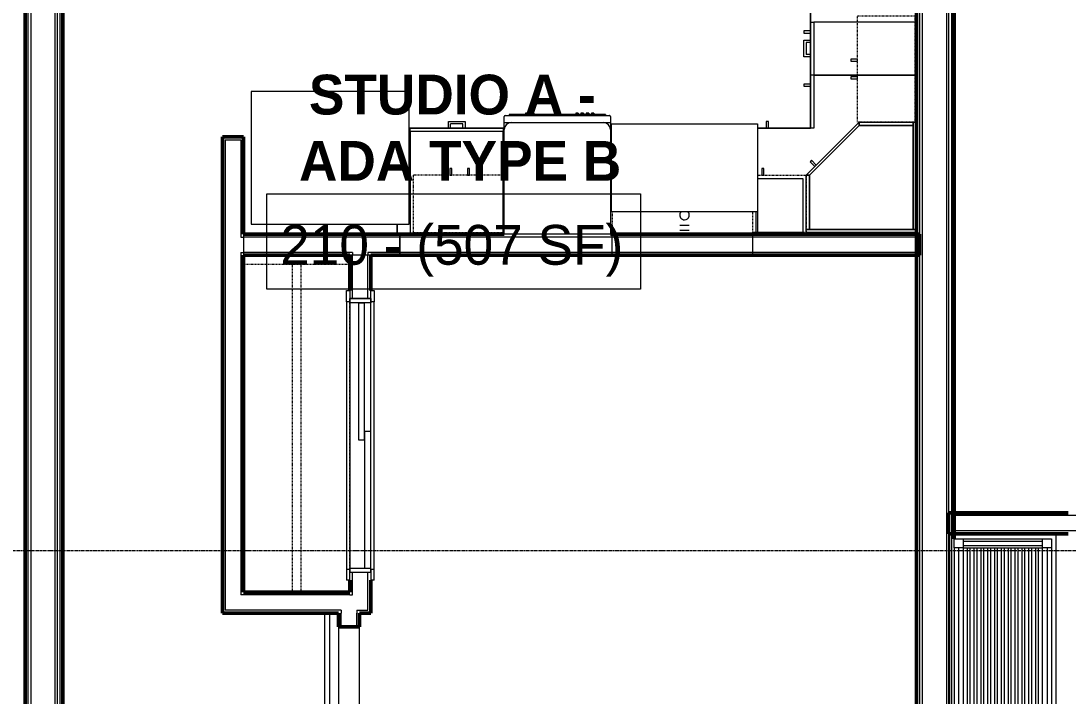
# Model space of a CAD drawing. Header units: inches. Extents: x -4235 to -464, y 9767 to 12359.
# Drawn here: x -3142.3 to -2905.5, y 11814.3 to 11967 of the extents above; entities that cross this region are included whole.
import ezdxf

# ---------------------------------------------------------------- set-up
doc = ezdxf.new("R2010")
doc.units = ezdxf.units.IN
doc.header["$MEASUREMENT"] = 0
doc.linetypes.add('Dash', pattern=[0.25, 0.125, -0.125])
doc.linetypes.add('Grid Line 1_2_', pattern=[0.8749999999999999, 0.4999999999999999, -0.125, 0.125, -0.125])
for name, color, linetype, lineweight in [('0-1', 7, 'Continuous', 5), ('0-2', 10, 'Continuous', 9), ('A-AREA-IDEN', 2, 'Continuous', 9), ('A-DOOR-1', 10, 'Continuous', 9), ('A-DOOR-4', 7, 'Continuous', 50), ('A-DOOR-FRAM-1', 10, 'Continuous', 9), ('A-WALL-1', 7, 'Continuous', 50), ('A-WALL-2', 250, 'Continuous', 13), ('A-WALL-3', 10, 'Continuous', 9), ('A-WALL-4', 254, 'Continuous', 9), ('A-WALL-5', 113, 'Continuous', 9), ('I-WALL-1', 7, 'Continuous', 50), ('P-SANR-FIXT-1', 10, 'Continuous', 9), ('P-SANR-FIXT-2', 254, 'Continuous', 9), ('Q-CASE', 31, 'Continuous', 9), ('Q-CASE-1', 254, 'Continuous', 9), ('Q-CASE-2', 10, 'Continuous', 9), ('Q-CASE-3', 254, 'Dash', 9), ('Q-CASE-4', 10, 'Dash', 9), ('Q-CASE-HDLN-1', 10, 'Dash', 9), ('Q-CASE-HDLN-2', 254, 'Dash', 9), ('Q-SPCQ-1', 10, 'Continuous', 9), ('S-GRID-1', 1, 'Grid Line 1_2_', 9)]:
    doc.layers.add(name, color=color, linetype=linetype, lineweight=lineweight)
doc.styles.add('Century Gothic', font='ufonts.com_century-gothic.ttf', dxfattribs={"height": 8.999999999999991})
doc.styles.add('Century Gothic_B', font='GOTHICB.TTF', dxfattribs={"height": 8.999999999999991})

# ---------------------------------------------------------------- blocks, each defined once
blk = doc.blocks.new('Bath Vanity - Bath Vanity 60_-V79-BACKGROUND - RCP - 2ND FLOOR')
at = {"layer": 'Q-CASE-1'}
for p, q in [((-29.26229508196731, -1.000000020181613), (-29.26229508196731, -1.154631945610163e-13)), ((-29.26229508196731, -1.154631945610163e-13), (30.73770491803266, -1.181277298201173e-13)), ((30.73770491803266, -1.181277298201173e-13), (30.73770491803266, -1.000000020041059))]:
    blk.add_line(p, q, dxfattribs=at)
at = {"layer": 'Q-CASE-2'}
for p, q in [((-29.26229508196732, -24.00000000000028), (-29.26229508196731, -1.000000020181613)), ((-28.26229508196718, -3.000000000000022), (-28.26229508196718, -1.000000000000027)), ((-28.26229508196718, -1.000000000000027), (-26.26229508196718, -1.000000000000027)), ((27.73770491803297, -1.000000000000039), (-26.26229508196741, -1.000000000000039)), ((-26.26229508196718, -1.000000000000027), (-26.26229508196718, -3.000000000000022)), ((27.73770491803297, -2.000000000000144), (-26.26229508196741, -2.000000000000144)), ((27.73770491803267, -3.000000000000323), (27.73770491803267, -1.000000000000101)), ((27.73770491803267, -1.000000000000101), (29.73770491803267, -1.000000000000101)), ((29.73770491803267, -1.000000000000101), (29.73770491803267, -3.000000000000323)), ((30.73770491803266, -1.000000020041059), (30.73770491803266, -24.00000000000029)), ((-28.26229508196641, -2.999999999999595), (-28.26229508196641, -20.99999999999968)), ((-26.26229508196718, -3.000000000000022), (-28.26229508196718, -3.000000000000022)), ((-27.7622950819664, -2.999999999999588), (-27.7622950819664, -20.99999999999967)), ((-26.7622950819664, -2.999999999999588), (-26.7622950819664, -20.99999999999967)), ((27.73770491803235, -3.00000000000013), (-26.26229508196652, -3.00000000000013)), ((-26.26229508196639, -2.999999999999595), (-26.26229508196639, -20.99999999999968)), ((-26.26229508196652, -4.000000000000126), (27.73770491803267, -4.000000000000126)), ((27.73770491803267, -4.545454545452463), (-26.26229508196653, -4.545454545452463)), ((27.73770491803287, -2.99999999999716), (27.73770491803287, -20.99999999999724)), ((29.73770491803267, -3.000000000000323), (27.73770491803267, -3.000000000000323)), ((28.23770491803287, -2.999999999997153), (28.23770491803287, -20.99999999999724)), ((29.23770491803288, -2.999999999997153), (29.23770491803288, -20.99999999999724)), ((29.73770491803288, -2.99999999999716), (29.73770491803288, -20.99999999999724)), ((-26.26229508196651, -5.54545454545246), (27.73770491803297, -5.54545454545246)), ((27.73770491803297, -6.090909090904798), (-26.26229508196651, -6.090909090904798)), ((-26.26229508196652, -7.090909090904795), (27.73770491803267, -7.090909090904795)), ((27.73770491803299, -7.636363636357133), (-26.26229508196621, -7.636363636357133)), ((-26.26229508196652, -8.636363636357128), (27.73770491803267, -8.636363636357128)), ((27.73770491803267, -9.181818181809465), (-26.26229508196653, -9.181818181809465)), ((-26.26229508196652, -10.18181818180946), (27.73770491803267, -10.18181818180946)), ((27.73770491803267, -10.7272727272618), (-26.26229508196653, -10.7272727272618)), ((-26.26229508196652, -11.7272727272618), (27.73770491803267, -11.7272727272618)), ((27.73770491803267, -12.27272727271414), (-26.26229508196653, -12.27272727271414)), ((-26.26229508196651, -13.27272727271413), (27.73770491803298, -13.27272727271413)), ((27.73770491803297, -13.81818181816647), (-26.26229508196652, -13.81818181816647)), ((-26.2622950819662, -14.81818181816647), (27.73770491803299, -14.81818181816647)), ((27.73770491803299, -15.3636363636188), (-26.26229508196621, -15.3636363636188)), ((-26.26229508196652, -16.3636363636188), (27.73770491803267, -16.3636363636188)), ((27.73770491803299, -16.90909090907114), (-26.2622950819662, -16.90909090907114)), ((-26.26229508196652, -17.90909090907113), (27.73770491803267, -17.90909090907113)), ((27.73770491803267, -18.45454545452347), (-26.26229508196653, -18.45454545452347)), ((-28.2622950819674, -23.00000000000007), (-28.2622950819674, -21.00000000000008)), ((-28.2622950819674, -21.00000000000008), (-26.26229508196729, -21.00000000000008)), ((-26.26229508196651, -19.45454545452347), (27.73770491803297, -19.45454545452347)), ((27.73770491803297, -19.9999999999758), (-26.26229508196652, -19.9999999999758)), ((-26.2622950819662, -20.9999999999758), (27.73770491803267, -20.9999999999758)), ((-26.26229508196729, -21.00000000000008), (-26.26229508196729, -23.00000000000007)), ((27.73770491803285, -23.00000000000011), (27.73770491803285, -21.00000000000011)), ((27.73770491803285, -21.00000000000011), (29.73770491803275, -21.00000000000011)), ((29.73770491803275, -21.00000000000011), (29.73770491803275, -23.00000000000011)), ((-26.26229508196729, -23.00000000000007), (-28.2622950819674, -23.00000000000007)), ((27.73770491803297, -22.00000000000004), (-26.26229508196741, -22.00000000000004)), ((27.73770491803297, -23.00000000000015), (-26.26229508196741, -23.00000000000015)), ((29.73770491803275, -23.00000000000011), (27.73770491803285, -23.00000000000011)), ((30.73770491803266, -24.00000000000029), (-29.26229508196731, -24.00000000000028))]:
    blk.add_line(p, q, dxfattribs=at)
blk = doc.blocks.new('SLIDING - FLUSH - 5-0 x 6-8-3203586-BACKGROUND - RCP - 2ND FLOOR')
at = {"layer": 'A-DOOR-1'}
for p, q in [((-32.75000000000009, 2.500000000038348), (-32.75000000000009, 3.250000000038348)), ((-30.25000000000009, 3.250000000038153), (-32.7500000000001, 3.250000000038137)), ((-32.75000000000009, 2.500000000038137), (-30.25000000000008, 2.500000000038153)), ((30.2499999999999, 3.250000000038259), (-30.25000000000009, 3.250000000038064)), ((-30.25000000000009, 3.250000000038348), (-30.25000000000009, 2.500000000038349)), ((30.24999999999991, 2.500000000038544), (30.2499999999999, 3.250000000038544)), ((30.2499999999999, 3.250000000038544), (32.7499999999999, 3.25000000003856)), ((32.7499999999999, 2.50000000003856), (30.2499999999999, 2.500000000038544)), ((32.7499999999999, 3.25000000003856), (32.7499999999999, 2.50000000003856)), ((29.99999999999989, 0.4999999999999985), (-1.000000000000092, 0.4999999999999985)), ((-1.000000000000095, 0.4999999999999985), (-1.000000000000095, -0.8750000000000002)), ((29.99999999999989, 0.4999999999999985), (29.99999999999989, -0.8750000000000002)), ((-32.75000000000011, -3.000000000000026), (-32.75000000000011, -2.250000000000026)), ((-30.25000000000011, -2.250000000000026), (-32.75000000000011, -2.250000000000026)), ((-30.25000000000012, -2.250000000000026), (-30.25000000000012, -3.000000000000025)), ((0.9999999999999057, -0.8750000000000002), (-30.00000000000012, -0.8750000000000002)), ((-30.00000000000012, -0.8750000000000002), (-30.00000000000012, -2.250000000000026)), ((-30.00000000000012, -2.250000000000026), (0.9999999999999057, -2.250000000000026)), ((-1.000000000000095, -0.8750000000000002), (29.99999999999989, -0.8750000000000002)), ((0.9999999999999057, -0.8750000000000002), (0.9999999999999057, -2.250000000000026)), ((30.24999999999988, -2.250000000000026), (32.74999999999988, -2.250000000000026)), ((30.24999999999989, -3.000000000000026), (30.24999999999989, -2.250000000000026)), ((32.74999999999988, -2.250000000000026), (32.74999999999988, -3.000000000000026)), ((-32.75000000000011, -3.000000000000027), (-30.25000000000011, -3.000000000000027)), ((-30.25000000000011, -3.000000000000311), (30.24999999999988, -3.00000000000031)), ((32.74999999999988, -3.000000000000026), (30.24999999999988, -3.000000000000026))]:
    blk.add_line(p, q, dxfattribs=at)
at = {"layer": 'A-DOOR-FRAM-1'}
for p, q in [((-31.0000000000001, -2.249999999999958), (-31.0000000000001, 2.500000000038503)), ((-30.00000000000008, 2.500000000038503), (-31.0000000000001, 2.500000000038503)), ((29.99999999999988, 2.50000000003822), (-30.00000000000008, 2.50000000003822)), ((-30.00000000000008, 2.500000000038503), (-30.00000000000008, -2.249999999999958)), ((29.99999999999988, -2.249999999999958), (29.99999999999988, 2.500000000038503)), ((29.99999999999988, 2.500000000038503), (30.9999999999999, 2.500000000038503)), ((30.9999999999999, 2.500000000038503), (30.9999999999999, -2.249999999999958)), ((-31.00000000000009, -2.249999999999958), (-30.00000000000009, -2.249999999999958)), ((0.9999999999996393, -2.250000000000242), (29.99999999999988, -2.250000000000242)), ((30.9999999999999, -2.249999999999958), (29.99999999999988, -2.249999999999958))]:
    blk.add_line(p, q, dxfattribs=at)
blk = doc.blocks.new('Refrigerator_-_Side-by-Side_6047 - 36_ X 30_-345559-BACKGROUND - RCP - 2ND FLOOR')
at = {"layer": 'Q-SPCQ-1'}
for p, q in [((17.87499999999981, 14.42220360188391), (-17.87500000000018, 14.42220360188391)), ((-17.87500000000018, 14.42220360188391), (-17.87500000000018, -15.57779639811609)), ((17.8749999999998, -15.57779639811608), (17.8749999999998, 14.42220360188391)), ((-17.87500000000018, -15.57779639811608), (17.87499999999981, -15.57779639811608))]:
    blk.add_line(p, q, dxfattribs=at)
blk = doc.blocks.new('Dishwasher_15404 - 34_ counter-2817256-BACKGROUND - RCP - 2ND FLOOR')
at = {"layer": 'Q-SPCQ-1'}
for p, q in [((3.730349362740525e-14, -23.99999999999991), (3.730349362740525e-14, 7.194245199571052e-14)), ((3.730349362740525e-14, 7.061018436616033e-14), (23.6751968503936, -2.031708135063998e-14)), ((23.6751968503936, 1.541279339631849e-13), (25.24999999999998, 1.53878659595763e-13)), ((25.24999999999998, 1.933711283835714e-15), (26.6781496062992, 2.766378552304582e-15)), ((25.24999999999998, 1.53878659595763e-13), (25.24999999999998, -1.574803149606402)), ((25.24999999999998, -1.574803149606319), (25.24999999999991, -22.42519685039354)), ((26.87499999999998, -0.1968503937007847), (26.87499999999998, -23.80314960629914)), ((27.12499999999996, -1.092945407739571), (26.87499999999988, -1.092945407739572)), ((27.12499999999997, -2.608966188328473), (27.12499999999996, -1.092945407739571)), ((27.12499999999997, -3.814150824150475), (27.12499999999997, -2.608966188328484)), ((27.125, -20.18586276964297), (27.12499999999997, -3.814150824150467)), ((27.37499999999642, -4.824041734095083), (27.12499999999647, -4.824041734095083)), ((27.12499999999647, -6.79254567110285), (27.37499999999642, -6.79254567110285)), ((27.37499999999998, -5.808293702608482), (27.37499999999998, -4.824041734104545)), ((27.37499999999998, -6.792545671112416), (27.37499999999998, -5.808293702608489)), ((27.375, -16.15003535142843), (27.12499999999999, -16.15003535142844)), ((27.37499999999999, -16.74058653253079), (27.37499999999999, -16.15003535142843)), ((27.375, -16.74058653253079), (27.12499999999999, -16.74058653253079)), ((27.375, -17.33113771363316), (27.12499999999999, -17.33113771363316)), ((27.375, -17.92168889473552), (27.12499999999999, -17.92168889473552)), ((27.375, -18.51224007583788), (27.12499999999999, -18.51224007583788)), ((27.375, -17.92168889473552), (27.37499999999999, -17.33113771363316)), ((27.375, -19.10279125694025), (27.375, -18.51224007583788)), ((27.375, -19.10279125694025), (27.125, -19.10279125694025)), ((27.375, -19.69334243804261), (27.125, -19.69334243804261)), ((27.125, -21.39104740546497), (27.125, -20.18586276964297)), ((27.375, -20.28389361914498), (27.125, -20.28389361914498)), ((27.375, -20.28389361914498), (27.375, -19.69334243804261)), ((25.24999999999998, -22.42519685039369), (25.24999999999998, -23.99999999999993)), ((27.12499999999999, -22.90706818605386), (26.87500000000007, -22.90706818605386)), ((27.12499999999999, -22.90706818605386), (27.125, -21.39104740546497)), ((23.67519685039361, -23.99999999999991), (3.730349362740525e-14, -23.99999999999991)), ((25.24999999999998, -23.99999999999993), (23.6751968503936, -23.99999999999993)), ((26.6781496062992, -23.99999999999993), (25.24999999999998, -23.99999999999993))]:
    blk.add_line(p, q, dxfattribs=at)
for centre, radius, start, end in [((26.6781496062992, -0.1968503937007847), 0.1968503937007877, 2.417221557912273e-13, 90.00000000000024), ((23.6751968503936, -1.574803149606319), 1.574803149606299, 4.579998741307465e-13, 90.00000000000065), ((23.6751968503936, -1.574803149606322), 1.574803149606296, 32.07702266503806, 42.33590896458383), ((23.6751968503936, -1.574803149606322), 1.574803149606295, 17.81822845438446, 27.52661292443553), ((23.6751968503936, -1.574803149606322), 1.574803149606296, 3.514512923017186e-13, 13.64245207996298), ((26.67814960629914, -0.1968503937008374), 0.1968503937007874, 15.00000000000007, 90.00000000000006), ((23.67519685039361, -22.42519685039354), 1.574803149606296, 270.0000000000003, 8.396664359063685e-13), ((23.67519685039361, -22.42519685039354), 1.574803149606298, 317.6640910352183, 327.9229773349454), ((23.67519685039361, -22.42519685039354), 1.574803149606299, 332.4733870756366, 342.1817715457208), ((23.67519685039361, -22.42519685039354), 1.574803149606297, 346.3575479199664, 1.292577422546776e-12), ((26.6781496062992, -23.80314960629914), 0.1968503937007853, 269.9999999999996, 0)]:
    blk.add_arc(centre, radius, start, end, dxfattribs=at)
blk = doc.blocks.new('BARN - FLUSH - 3-0 x 7-0 BARN DOOR-2961665-BACKGROUND - RCP - 2ND FLOOR')
at = {"layer": 'A-DOOR-1'}
for p, q in [((-57.00000000000886, 5.57292521109396), (-60.0000000000092, 5.57292521109396)), ((-60.00000000000033, 5.572925211097445), (-60.00000000000033, 4.947925211097454)), ((-60.00000000000033, 4.947925211097447), (-60.00000000000033, 4.322925211097445)), ((-57.00000000000023, 4.07292521109958), (-57.00000000000023, 5.822925211099578)), ((-57.00000000000023, 5.822925211099578), (-21.00000000000023, 5.822925211099578)), ((-21.00000000000023, 5.822925211099578), (-21.00000000000023, 4.07292521109958)), ((20.99999999999079, 5.57292521109396), (-21.00000000000921, 5.572925211093789)), ((20.99999999999988, 4.94792521109745), (20.99999999999988, 5.572925211097445)), ((20.99999999999988, 4.322925211097445), (20.99999999999988, 4.947925211097443)), ((-60.00000000000954, 4.322925211094073), (-57.0000000000092, 4.322925211094073)), ((-21.00000000000023, 4.07292521109958), (-57.00000000000023, 4.07292521109958)), ((-21.00000000000921, 4.322925211093903), (20.99999999999045, 4.322925211094073))]:
    blk.add_line(p, q, dxfattribs=at)
at = {"layer": 'A-DOOR-4'}
for p, q in [((-56.00000000000018, 5.999999999999679), (-56.00000000000018, 5.822925211099307)), ((-54.50000000000018, 5.999999999999679), (-56.00000000000018, 5.999999999999679)), ((-54.50000000000018, 5.82292521109938), (-54.50000000000018, 5.999999999999679)), ((-23.50000000000048, 5.999999999999679), (-23.50000000000048, 5.82292521109922)), ((-22.00000000000048, 5.999999999999679), (-23.50000000000048, 5.999999999999679)), ((-22.00000000000048, 5.82292521109938), (-22.00000000000048, 5.999999999999679))]:
    blk.add_line(p, q, dxfattribs=at)
blk = doc.blocks.new('OD_CW_Closet - OD_CW_Closet-2472542-BACKGROUND - RCP - 2ND FLOOR')
at = {"layer": 'Q-CASE-HDLN-1'}
for p, q in [((0.7377049180327883, -24.00000000000042), (0.7377049180327883, -9.272582701669305e-13)), ((0.7377049180327883, -9.285905377964807e-13), (6.737704919809884, -9.285905377964807e-13)), ((9.237704919810101, -9.285905377964807e-13), (69.73770491981001, -9.285905377964807e-13)), ((72.23770491981024, -9.285905377964807e-13), (74.89688450085859, -9.285905377964807e-13)), ((0.7377049180327883, -11.00000000000065), (74.89688450085859, -11.00000000000065)), ((0.7377049180327883, -13.00000000000065), (74.89688450085859, -13.00000000000065))]:
    blk.add_line(p, q, dxfattribs=at)
at = {"layer": 'Q-CASE-HDLN-2'}
for p, q in [((74.89688450085859, -9.285905377964807e-13), (74.89688450085859, -24.00000000000042)), ((74.89688450085859, -24.00000000000042), (0.7377049180327829, -24.00000000000042))]:
    blk.add_line(p, q, dxfattribs=at)
blk = doc.blocks.new('Single Door 1 Drawer 211 - 211 Base Cabinet Single Door1 Drawer 12_-2709705-BACKGROUND - RCP - 2ND FLOOR')
at = {"layer": 'Q-CASE-2'}
for p, q in [((-11.26229508196745, 23.99999999999998), (0.7377049180325458, 23.99999999999998)), ((-11.26229508196745, 23.25000000000002), (-11.26229508196745, 23.99999999999995)), ((-7.137295081967502, 23.99999999999988), (-7.137295081967505, 25.49999999999988)), ((-7.137295081967507, 25.49999999999988), (-3.387295081967506, 25.49999999999987)), ((-7.137295081967504, 23.99999999999988), (-6.637922245122883, 23.99999999999988)), ((-3.886667918812126, 25.00062716315525), (-6.637922245122885, 25.00062716315526)), ((-6.637922245122883, 23.99999999999988), (-6.637922245122885, 25.00062716315526)), ((-3.886667918812124, 23.99999999999988), (-3.886667918812126, 25.00062716315525)), ((-3.387295081967502, 23.99999999999988), (-3.886667918812123, 23.99999999999988)), ((-3.387295081967508, 25.49999999999987), (-3.387295081967504, 23.99999999999988)), ((-1.27384906721331, 25.49925565722228), (-1.762295081967493, 25.49925565722228)), ((-1.762295081967493, 25.49925565722228), (-1.762295081967493, 23.99999999999995)), ((-1.762295081967493, 23.99999999999995), (-1.27384906721331, 23.99999999999995)), ((-1.273849067213316, 23.99999999999995), (-1.273849067213316, 25.49925565722228)), ((0.7377049180325457, 23.99999999999998), (0.7377049180325457, 23.25000000000006)), ((0.7377049180325457, 23.25000000000006), (-11.26229508196745, 23.25000000000006)), ((-11.26229508196745, 23.25000000000002), (-11.26229508196745, -7.993605777301075e-14)), ((0.7377049180325457, -7.993605777301075e-14), (0.7377049180325457, 23.25000000000006)), ((-11.26229508196745, -7.993605777301075e-14), (0.7377049180325458, -7.993605777301075e-14))]:
    blk.add_line(p, q, dxfattribs=at)
blk = doc.blocks.new('Base Cabinet Corner 197 - Base Cabinet Corner 197-2569781-BACKGROUND - RCP - 2ND FLOOR')
at = {"layer": 'Q-CASE-2'}
for p, q in [((0.7377049180324715, 35.99999999999996), (-23.26229508196744, 35.99999999999996)), ((-23.26229508196744, 35.99999999999996), (-23.26229508196744, -9.059419880941276e-14)), ((0.7377049180324715, 23.25000000000006), (0.7377049180324715, 35.99999999999996)), ((0.7377049180324715, 23.99999999999989), (0.7377049180324715, 35.99999999999996)), ((0.7336453985879625, 33.99999999999993), (0.7336453985879627, 33.51155398524574)), ((2.232901055810287, 33.99999999999993), (0.7336453985879626, 33.99999999999993)), ((0.7336453985879628, 33.51155398524575), (2.232901055810285, 33.51155398524575)), ((2.232901055810285, 33.51155398524574), (2.232901055810286, 33.99999999999993)), ((12.73770491803259, 23.99999999999989), (0.7377049180324712, 23.99999999999989)), ((0.7377049180324715, 23.25000000000006), (0.7377049180324715, 23.99999999999989)), ((10.72615093278658, 25.49925565722229), (10.2377049180324, 25.49925565722229)), ((10.2377049180324, 25.49925565722229), (10.2377049180324, 23.99999999999997)), ((10.2377049180324, 23.99999999999997), (10.72615093278658, 23.99999999999997)), ((10.72615093278657, 23.99999999999997), (10.72615093278657, 25.49925565722229)), ((12.73770491803259, -9.059419880941276e-14), (12.73770491803259, 23.99999999999989)), ((12.73770491803259, 23.25000000000006), (0.7377049180324712, 23.25000000000006)), ((-23.26229508196744, -9.059419880941276e-14), (12.73770491803259, -9.059419880941276e-14))]:
    blk.add_line(p, q, dxfattribs=at)
blk = doc.blocks.new('Base Cabinet 3 Drawer 230 - Base Cabinet 3 Drawer 230 21_-2578998-BACKGROUND - RCP - 2ND FLOOR')
at = {"layer": 'Q-CASE-2'}
for p, q in [((-9.762295081967455, 23.99999999999998), (11.23770491803254, 23.99999999999998)), ((-9.762295081967455, 23.24999999999998), (-9.762295081967455, 23.99999999999998)), ((-1.137295081967465, 23.99999999999995), (-1.137295081967467, 25.49999999999995)), ((-1.137295081967469, 25.49999999999995), (2.612704918032532, 25.49999999999994)), ((-1.137295081967467, 23.99999999999995), (-0.6379222451228459, 23.99999999999995)), ((2.113332081187912, 25.00062716315531), (-0.6379222451228473, 25.00062716315533)), ((-0.6379222451228459, 23.99999999999995), (-0.6379222451228473, 25.00062716315533)), ((2.113332081187913, 23.99999999999995), (2.113332081187912, 25.00062716315531)), ((2.612704918032535, 23.99999999999995), (2.113332081187914, 23.99999999999995)), ((2.612704918032529, 25.49999999999994), (2.612704918032533, 23.99999999999995)), ((11.23770491803254, 23.99999999999998), (11.23770491803254, 23.24999999999998)), ((11.23770491803254, 23.24999999999998), (-9.762295081967457, 23.24999999999998)), ((-9.762295081967455, 23.24999999999998), (-9.762295081967455, -7.993605777301063e-14)), ((11.23770491803254, -7.993605777301063e-14), (11.23770491803254, 23.24999999999998)), ((-9.762295081967455, -7.993605777301063e-14), (11.23770491803254, -7.993605777301063e-14))]:
    blk.add_line(p, q, dxfattribs=at)
blk = doc.blocks.new('308 - 308 x 24_-V102-BACKGROUND - RCP - 2ND FLOOR')
at = {"layer": 'Q-CASE'}
for p, q in [((-11.99999999999977, 13.18750000003864), (-1.718625242119756e-13, 25.18750000003896)), ((-1.718625242119756e-13, 24.43750000003881), (-11.24999999999976, 13.18750000003864)), ((-1.718625242119756e-13, 25.18750000003896), (-1.718625242119756e-13, 24.43750000003881)), ((-11.24999999999976, 13.18750000003864), (-11.99999999999977, 13.18750000003864))]:
    blk.add_line(p, q, dxfattribs=at)
at = {"layer": 'Q-CASE-1'}
for p, q in [((-11.24999999999995, 13.18750000003853), (-7.50066675436757e-13, 24.43750000003884)), ((-3.517186542012509e-13, 25.18750000003896), (12.24999999999979, 25.18750000003896)), ((-3.503974241396173e-13, 24.4375000000393), (-3.517186542012509e-13, 25.18750000003896)), ((-7.513989430663072e-13, 24.43750000003884), (12.24999999999952, 24.43750000003884)), ((12.24999999999979, 24.4375000000393), (-3.517186542012509e-13, 24.4375000000393)), ((12.24999999999979, 25.18750000003896), (12.24999999999979, 24.4375000000393)), ((12.25000000000027, 0.9374999999997867), (12.25000000000027, 25.18750000003928)), ((12.25000000000027, 25.18750000003928), (12.62500000000168, 25.18750000003928)), ((12.24999999999952, 24.43750000003884), (12.24999999999952, 0.9374999999997867)), ((-10.76203680309766, 16.54573088084929), (-11.10742029237389, 16.20034739157306)), ((-11.10742029237388, 16.20034739157306), (-10.04728645041969, 15.14021354961886)), ((-9.701902961143464, 15.48559703889508), (-10.76203680309766, 16.54573088084929)), ((-11.99999999999978, 13.18750000003865), (-11.24999999999978, 13.18750000003865)), ((-11.99999999999978, 3.329874350346756), (-11.99999999999978, 13.18750000003865)), ((-11.24999999999995, 3.267339334909749), (-11.24999999999995, 13.18750000003853)), ((-11.24999999999978, 13.18750000003865), (-11.24999999999978, 3.267339334909663)), ((-11.99999999999978, 0.9374999999997894), (-11.99999999999978, 3.306687273862122)), ((-11.24999999999995, 0.9374999999997867), (-11.24999999999995, 3.201861655647693)), ((-11.24999999999978, 3.201861655647606), (-11.24999999999978, 0.9374999999997894)), ((-11.24999999999978, 0.9374999999997894), (-11.99999999999978, 0.9374999999997894)), ((-11.99999999999974, 0.1874999999997868), (-11.99999999999974, 0.9374999999997867)), ((-11.99999999999974, 0.9374999999997867), (12.62500000000136, 0.9374999999997867)), ((12.24999999999952, 0.9374999999997867), (-11.24999999999995, 0.9374999999997867)), ((12.62500000000136, 0.9374999999997867), (12.25000000000027, 0.9374999999997867))]:
    blk.add_line(p, q, dxfattribs=at)
at = {"layer": 'Q-CASE-2'}
for p, q in [((12.62500000000168, 25.18750000003928), (12.99999999703893, 25.18750000003928)), ((13.00000000000021, 25.18750000003928), (13.00000000000021, 0.9374999999997867)), ((10.31697265653568, 0.1874999999997868), (-11.99999999999974, 0.1874999999997868)), ((12.62500000000136, 0.1874999999997868), (10.36782260549709, 0.1874999999997868)), ((12.99999999702452, 0.9374999999997867), (12.62500000000136, 0.9374999999997867)), ((12.62500000000136, 0.9374999999997867), (13.00000000000021, 0.9374999999997867)), ((13.00000000000021, 0.1874999999997868), (12.62500000005867, 0.1874999999997868)), ((13.00000000000021, 0.9374999999997867), (13.00000000000021, 0.1874999999997868))]:
    blk.add_line(p, q, dxfattribs=at)
blk = doc.blocks.new('300 Series Wall Hung Cabinet_302 - 24_ X 24_-2590484-BACKGROUND - RCP - 2ND FLOOR')
at = {"layer": 'Q-CASE-3'}
for p, q in [((11.60000000339675, 13.18750000003897), (11.84999999086205, 13.18750000003897)), ((12.0000000000002, 4.870409599122436), (12.0000000000002, 0.1874999999997868))]:
    blk.add_line(p, q, dxfattribs=at)
at = {"layer": 'Q-CASE-4'}
blk.add_line((12.0000000000002, 0.1874999999997868), (11.60000000338746, 0.1874999999997868), dxfattribs=at)
blk = doc.blocks.new('300 Series Wall Hung Cabinet_301 - 12_ x 24_-V103-BACKGROUND - RCP - 2ND FLOOR')
at = {"layer": 'Q-CASE-1'}
for p, q in [((-3.51155398524565, 14.68675565726128), (-3.999999999999833, 14.68675565726128)), ((-3.999999999999833, 14.68675565726128), (-3.999999999999833, 13.18750000003895)), ((-3.511553985245655, 13.18750000003895), (-3.511553985245655, 14.68675565726128)), ((-5.000000012623223, 12.43750000003871), (5.249999999999917, 12.43750000003871)), ((-3.999999999999833, 13.18750000003895), (-3.51155398524565, 13.18750000003895)), ((5.249999999999917, 12.43750000003871), (5.249999999999917, 3.435395580854242)), ((-5.250000000000162, 0.1874999999997868), (-5.250000000000162, 4.870409599136261)), ((5.249999999999917, 3.411512892075112), (5.249999999999917, 0.1874999999997868))]:
    blk.add_line(p, q, dxfattribs=at)
at = {"layer": 'Q-CASE-2'}
blk.add_line((5.249999999999917, 0.1874999999997868), (-5.250000000000161, 0.1874999999997868), dxfattribs=at)
at = {"layer": 'Q-CASE-3'}
for p, q in [((-5.000000012623869, 13.18750000003895), (6.000000000000202, 13.18750000003895)), ((6.000000000000202, 13.18750000003895), (6.000000000000202, 3.329874350345244)), ((-5.999999999999787, 0.1874999999997868), (-5.999999999999787, 4.870409599135854)), ((6.000000000000202, 3.306687273860608), (6.000000000000202, 0.1874999999997868))]:
    blk.add_line(p, q, dxfattribs=at)
at = {"layer": 'Q-CASE-4'}
blk.add_line((6.000000000000202, 0.1874999999997868), (-5.999999999999786, 0.1874999999997868), dxfattribs=at)
blk = doc.blocks.new('kitchen_faucet_14143 - kitchen_faucet_14143-V110-BACKGROUND - RCP - 2ND FLOOR')
at = {"layer": 'P-SANR-FIXT-2'}
for p, q in [((2.26377952755905, 0.541338582677161), (2.26377952755905, 1.082677165354323)), ((2.26377952755905, -1.082677165354337), (2.26377952755905, 0.541338582677161)), ((2.341937537993019, 1.082677165354323), (2.341937537993019, 0.2802174700913158)), ((2.341937537993019, 0.2802174700913158), (2.341937537993019, -1.082677165354337)), ((3.444881889763774, -0.9376259292941784), (3.444881889763774, 1.082677165354323)), ((3.444881889763774, -1.082677165354337), (3.444881889763774, -0.9376259292941784))]:
    blk.add_line(p, q, dxfattribs=at)
for radius, start, end in [(1.082677165354329, 75.00000000000045, 130.380516445843), (1.08267716535433, 254.9999999999997, 3.81666561775622e-14), (1.082677165354331, 6.755887923414822e-13, 74.86952347085946), (1.082677165354331, 229.6194835541221, 254.9999999999997)]:
    blk.add_arc((0, 0), radius, start, end, dxfattribs=at)
blk = doc.blocks.new('Stainless Steel Farmhous Kitchen Sink - Stainless Steel Farmhous Kitchen Sink-2552578-BACKGROUND - RCP - 2ND FLOOR')
at = {"layer": 'P-SANR-FIXT-1'}
for p, q in [((-32.99999999999999, 22.20255807728396), (-1.659053254850245e-42, 22.20255807728407)), ((-32.99999999999999, 2.246744941135732), (-32.99999999999999, 22.20255807728396)), ((-1.659053254850245e-42, 22.20255807728407), (-3.137417622946587e-44, 2.246744941127163)), ((-3.137417622946587e-44, 2.246744941127163), (-32.99999999999999, 2.246744941135732))]:
    blk.add_line(p, q, dxfattribs=at)
blk = doc.blocks.new('300 Series Wall Hung Cabinet_302 - 24_ X 24_-V58-BACKGROUND - RCP - 2ND FLOOR')
at = {"layer": 'Q-CASE-1'}
for p, q in [((-1.761553985245549, 14.68675565726127), (-2.249999999999733, 14.68675565726127)), ((-2.249999999999733, 14.68675565726127), (-2.249999999999733, 13.18750000003895)), ((-1.761553985245555, 13.18750000003895), (-1.761553985245555, 14.68675565726127)), ((2.23844601475449, 14.68675565726126), (1.750000000000306, 14.68675565726126)), ((1.750000000000306, 14.68675565726126), (1.750000000000306, 13.18750000003893)), ((2.238446014754484, 13.18750000003893), (2.238446014754484, 14.68675565726125)), ((-2.249999999999733, 13.18750000003895), (-1.761553985245549, 13.18750000003895)), ((1.750000000000306, 13.18750000003893), (2.23844601475449, 13.18750000003893))]:
    blk.add_line(p, q, dxfattribs=at)
at = {"layer": 'Q-CASE-3'}
for p, q in [((-11.99999999999979, 0.1874999999997868), (-11.99999999999979, 13.18750000003897)), ((-11.99999999999979, 13.18750000003897), (12.0000000000002, 13.18750000003897)), ((12.0000000000002, 13.18750000003897), (12.0000000000002, 0.1874999999997868))]:
    blk.add_line(p, q, dxfattribs=at)
at = {"layer": 'Q-CASE-4'}
blk.add_line((12.0000000000002, 0.1874999999997868), (-11.99999999999979, 0.1874999999997868), dxfattribs=at)
blk = doc.blocks.new('300 Series Wall Hung Cabinet_302 - 21_ X 24_-2838280-BACKGROUND - RCP - 2ND FLOOR')
at = {"layer": 'Q-CASE-1'}
for p, q in [((-1.761553985245549, -13.18750000003939), (-2.249999999999733, -13.18750000003939)), ((-2.249999999999733, -13.18750000003939), (-2.249999999999733, -14.68675565726171)), ((-1.761553985245555, -14.68675565726171), (-1.761553985245555, -13.18750000003939)), ((2.23844601475449, -13.18750000003938), (1.750000000000306, -13.18750000003938)), ((1.750000000000306, -13.18750000003938), (1.750000000000306, -14.6867556572617)), ((2.238446014754484, -14.6867556572617), (2.238446014754484, -13.18750000003938)), ((-2.249999999999733, -14.68675565726171), (-1.761553985245549, -14.68675565726171)), ((1.750000000000306, -14.6867556572617), (2.23844601475449, -14.6867556572617))]:
    blk.add_line(p, q, dxfattribs=at)
at = {"layer": 'Q-CASE-3'}
for p, q in [((10.5000000000002, -13.1875000000394), (10.5000000000002, -0.2340202052042519)), ((-10.09999998619168, -13.1875000000394), (10.5000000000002, -13.1875000000394))]:
    blk.add_line(p, q, dxfattribs=at)
at = {"layer": 'Q-CASE-4'}
blk.add_line((10.5000000000002, -0.1875000000002131), (-10.09999998616061, -0.1875000000002131), dxfattribs=at)
blk = doc.blocks.new('CTR - 1st Phase - Unit Layouts_rvt-1-BACKGROUND - RCP - 2ND FLOOR')
at = {"layer": 'A-WALL-1'}
for p, q in [((-3096.748736680135, 11837.85214481973), (-3096.748736680134, 11940.76132440246)), ((-3096.748736680134, 11940.76132440246), (-3096.123736680134, 11940.76132440246)), ((-3096.123736680134, 11940.76132440246), (-3092.623736680134, 11940.76132440246)), ((-3092.623736680134, 11940.76132440246), (-3091.998736680134, 11940.76132440246)), ((-3091.998736680134, 11940.76132440246), (-3091.998736680134, 11918.75028628051)), ((-3091.998736680134, 11918.75028628051), (-3033.023736676369, 11918.75028628051)), ((-3009.023736676369, 11918.75028628051), (-2939.148736676309, 11918.7502862805)), ((-2939.148736676309, 11918.7502862805), (-2939.148736676309, 11918.1252862805)), ((-2939.148736676309, 11918.1252862805), (-2939.148736676309, 11914.6252862805)), ((-3067.975601125252, 11914.00028628051), (-3091.998736680134, 11914.00028628051)), ((-3091.998736680134, 11914.00028628051), (-3091.998736680136, 11837.85214481973)), ((-3067.975601125253, 11906.0113244026), (-3067.975601125252, 11914.00028628051)), ((-3063.225601125252, 11914.00028628051), (-3063.225601125253, 11906.0113244026)), ((-2939.148736676309, 11914.0002862805), (-3063.225601125252, 11914.00028628051)), ((-2939.148736676309, 11914.6252862805), (-2939.148736676309, 11914.0002862805)), ((-2932.523736629188, 11855.78939611625), (-2905.523736629187, 11855.78939611622)), ((-2932.523736629189, 11855.16439611625), (-2932.523736629188, 11855.78939611625)), ((-2932.523736629193, 11851.66439611625), (-2932.523736629189, 11855.16439611625)), ((-2932.523736629194, 11851.03939611625), (-2932.523736629193, 11851.66439611625)), ((-2905.523736629193, 11851.03939611622), (-2932.523736629194, 11851.03939611625)), ((-3067.975601125256, 11837.85214481973), (-3067.975601125255, 11840.51132440259)), ((-3063.225601125255, 11840.51132440259), (-3063.225601125255, 11833.10214481973)), ((-3096.748736680135, 11833.72714481973), (-3096.748736680135, 11837.85214481973)), ((-3091.998736680136, 11837.85214481973), (-3067.975601125255, 11837.85214481973)), ((-3096.748736680135, 11833.10214481973), (-3096.748736680135, 11833.72714481973)), ((-3070.498736673776, 11833.10214481973), (-3096.748736680135, 11833.10214481973)), ((-3070.498736673776, 11830.00028628248), (-3070.498736673776, 11833.10214481973)), ((-3065.748736673776, 11833.10214481973), (-3065.748736673775, 11830.00028628248)), ((-3063.850601125255, 11833.10214481973), (-3065.748736673776, 11833.10214481973)), ((-3063.225601125255, 11833.10214481973), (-3063.850601125255, 11833.10214481973)), ((-3065.748736673775, 11830.00028628248), (-3070.498736673776, 11830.00028628248))]:
    blk.add_line(p, q, dxfattribs=at)
at = {"layer": 'A-WALL-2'}
for p, q in [((-3096.123736680134, 11940.13632440246), (-3096.123736680136, 11837.85214481973)), ((-3096.123736680134, 11940.13632440246), (-3092.623736680133, 11940.13632440246)), ((-3092.623736680134, 11940.13632440246), (-3092.623736680134, 11918.12528628051)), ((-3092.623736680134, 11918.12528628051), (-3091.998736680134, 11918.12528628051)), ((-2939.773736676309, 11918.1252862805), (-3091.998736680134, 11918.12528628051)), ((-2939.773736676309, 11918.1252862805), (-2939.773736676309, 11914.6252862805)), ((-3092.623736680135, 11914.62528628051), (-3091.998736680134, 11914.62528628051)), ((-3092.623736680134, 11914.62528628051), (-3092.623736680135, 11837.85214481973)), ((-3067.350601125252, 11914.62528628051), (-3091.998736680134, 11914.62528628051)), ((-3067.350601125252, 11914.62528628051), (-3067.350601125252, 11914.00028628051)), ((-3067.350601125253, 11904.2613244026), (-3067.350601125252, 11914.00028628051)), ((-3063.850601125252, 11914.62528628051), (-3063.850601125252, 11914.00028628051)), ((-2939.773736676309, 11914.6252862805), (-3063.850601125252, 11914.62528628051)), ((-3063.850601125253, 11904.2613244026), (-3063.850601125252, 11914.00028628051)), ((-2902.523736629189, 11855.16439611621), (-2931.898736629189, 11855.16439611625)), ((-2931.898736629189, 11855.16439611625), (-2931.898736629193, 11851.66439611625)), ((-2902.523736629193, 11851.66439611621), (-2931.898736629193, 11851.66439611625)), ((-3067.350601125255, 11837.22714481973), (-3067.350601125255, 11842.2613244026)), ((-3063.850601125256, 11833.72714481973), (-3063.850601125255, 11842.2613244026)), ((-3096.123736680136, 11837.85214481973), (-3096.123736680136, 11837.22714481973)), ((-3092.623736680135, 11837.85214481973), (-3092.623736680135, 11837.22714481973)), ((-3096.123736680136, 11837.22714481973), (-3096.123736680136, 11833.72714481973)), ((-3067.975601125255, 11837.22714481973), (-3092.623736680135, 11837.22714481973)), ((-3067.975601125256, 11837.22714481973), (-3067.350601125255, 11837.22714481973)), ((-3069.873736673776, 11833.72714481973), (-3096.123736680136, 11833.72714481973)), ((-3069.873736673776, 11833.72714481973), (-3069.873736673776, 11833.10214481973)), ((-3069.873736673775, 11830.00028628248), (-3069.873736673776, 11833.10214481973)), ((-3066.373736673777, 11833.72714481973), (-3066.373736673776, 11833.10214481973)), ((-3066.373736673777, 11833.72714481973), (-3063.850601125256, 11833.72714481973)), ((-3066.373736673776, 11830.00028628248), (-3066.373736673776, 11833.10214481973))]:
    blk.add_line(p, q, dxfattribs=at)
at = {"layer": 'A-WALL-3'}
for p, q in [((-3091.998736680134, 11918.75028628051), (-3091.998736680134, 11914.00028628051)), ((-3057.248736680139, 11918.75028628051), (-3056.623736679768, 11918.75028628051)), ((-3056.623736679768, 11918.75028628051), (-3033.023736676369, 11918.75028628051)), ((-3009.023736676369, 11918.75028628051), (-3008.623736679751, 11918.75028628051)), ((-3008.623736679751, 11918.75028628051), (-2976.773736676282, 11918.7502862805)), ((-2976.773736676282, 11918.7502862805), (-2939.773736679245, 11918.7502862805)), ((-2939.773736676256, 11918.7502862805), (-2939.148736676309, 11918.7502862805)), ((-2939.148736676309, 11918.7502862805), (-2939.148736676309, 11914.0002862805)), ((-3063.225601125251, 11914.00028628051), (-3067.975601125252, 11914.00028628051)), ((-2939.148736676309, 11914.0002862805), (-2939.773736679245, 11914.0002862805)), ((-3063.225601125253, 11904.26132440259), (-3067.975601125253, 11904.26132440259)), ((-3063.225601125255, 11842.26132440259), (-3067.975601125255, 11842.26132440259)), ((-3070.498736673776, 11830.00028628248), (-3070.498736673763, 11794.00028628248)), ((-3065.748736673763, 11794.49857569603), (-3065.748736673775, 11830.00028628248))]:
    blk.add_line(p, q, dxfattribs=at)
at = {"layer": 'A-WALL-4'}
for p, q in [((-3091.998736680134, 11918.75028628051), (-3057.248736680274, 11918.75028628051)), ((-3056.623736679769, 11914.03370955278), (-3056.623736679768, 11918.75028628051)), ((-3056.623736679768, 11918.75028628051), (-3056.623736679769, 11914.03370955278)), ((-3008.623736679751, 11914.00028628051), (-3008.623736679751, 11918.75028628051)), ((-3008.623736679751, 11914.00028628051), (-3008.623736679751, 11918.75028628051)), ((-2976.773736676283, 11914.0002862805), (-2976.773736676282, 11918.7502862805)), ((-2976.773736676283, 11914.0002862805), (-2976.773736676282, 11918.7502862805)), ((-3067.975601125252, 11914.00028628051), (-3091.998736680134, 11914.00028628051)), ((-3056.623736679769, 11914.00028628051), (-3063.225601125251, 11914.00028628051)), ((-3008.623736679751, 11914.00028628051), (-3056.623736679769, 11914.00028628051)), ((-2976.773736676283, 11914.0002862805), (-3008.623736679751, 11914.00028628051)), ((-2939.773736679245, 11914.0002862805), (-2976.773736676283, 11914.0002862805)), ((-3065.748736673775, 11830.00028628248), (-3070.498736673776, 11830.00028628248))]:
    blk.add_line(p, q, dxfattribs=at)
at = {"layer": 'A-WALL-5'}
for p, q in [((-2939.773736676256, 11918.75028628062), (-2939.773736676424, 12073.00717604437)), ((-2939.773736676424, 12073.00717604437), (-2939.773736676256, 11918.75028628062)), ((-2963.773736676302, 12009.63217604433), (-2963.773736676244, 11964.73873229526)), ((-2963.773736676244, 11964.73873229526), (-2963.773736676302, 12009.63217604433)), ((-2963.773736676244, 11964.73873229526), (-2963.773736676244, 11964.2502862805)), ((-2963.773736676244, 11964.2502862805), (-2963.773736676241, 11962.6252862805)), ((-2963.773736676241, 11962.6252862805), (-2963.773736676244, 11964.2502862805)), ((-2963.773736676241, 11962.6252862805), (-2963.77373667624, 11962.12591344366)), ((-2963.77373667624, 11962.12591344366), (-2963.773736676237, 11959.37465911735)), ((-2963.773736676237, 11959.37465911735), (-2963.77373667624, 11962.12591344366)), ((-2963.773736676237, 11959.37465911735), (-2963.773736676236, 11958.8752862805)), ((-2963.773736676236, 11958.8752862805), (-2963.773736676229, 11952.73873229526)), ((-2963.773736676229, 11952.73873229526), (-2963.773736676236, 11958.8752862805)), ((-2963.773736676229, 11952.73873229526), (-2963.773736676228, 11952.2502862805)), ((-2963.773736676228, 11952.2502862805), (-2963.773736676215, 11942.7502862806)), ((-2963.773736676215, 11942.7502862806), (-2963.773736676228, 11952.2502862805)), ((-3045.648736676289, 11942.75028628062), (-3054.523736676368, 11942.75028628062)), ((-3054.523736676368, 11942.75028628062), (-3045.648736676289, 11942.75028628062)), ((-3045.149363839444, 11942.75028628062), (-3045.648736676289, 11942.75028628062)), ((-3042.398109513133, 11942.75028628061), (-3045.149363839444, 11942.75028628062)), ((-3045.149363839444, 11942.75028628062), (-3042.398109513133, 11942.75028628061)), ((-3041.898736676289, 11942.75028628061), (-3042.398109513133, 11942.75028628061)), ((-3033.023736676364, 11942.75028628061), (-3041.898736676289, 11942.75028628061)), ((-3041.898736676289, 11942.75028628061), (-3033.023736676364, 11942.75028628061)), ((-3008.773736688913, 11942.75028628061), (-3009.023736676363, 11942.75028628061)), ((-3009.023736676364, 11942.75028628061), (-3008.773736688913, 11942.75028628061)), ((-2973.773736676288, 11942.7502862806), (-2975.773736688914, 11942.7502862806)), ((-2975.773736688914, 11942.7502862806), (-2973.773736676288, 11942.7502862806)), ((-2963.773736676215, 11942.7502862806), (-2973.285290661533, 11942.7502862806)), ((-2973.285290661533, 11942.7502862806), (-2963.773736676215, 11942.7502862806)), ((-3057.248736680272, 11921.06278627993), (-3057.248736680273, 11918.75028628062)), ((-3057.248736680273, 11918.75028628062), (-3057.248736680272, 11921.06278627993)), ((-3057.248736680273, 11918.75028628062), (-3033.023736676369, 11918.75028628062)), ((-3033.023736676369, 11918.75028628062), (-3057.248736680273, 11918.75028628062)), ((-3009.023736676369, 11918.75028628062), (-2939.773736676256, 11918.75028628062)), ((-2939.773736676256, 11918.75028628062), (-3009.023736676369, 11918.75028628062))]:
    blk.add_line(p, q, dxfattribs=at)
at = {"layer": '0-2'}
for name, p, rotation in [('300 Series Wall Hung Cabinet_302 - 24_ X 24_-V58-BACKGROUND - RCP - 2ND FLOOR', (-2939.961236676287, 11956.1252862806), 90.00000000002815), ('Single Door 1 Drawer 211 - 211 Base Cabinet Single Door1 Drawer 12_-2709705-BACKGROUND - RCP - 2ND FLOOR', (-2939.773736676318, 11966.0125813625), 90.0000000000739), ('Base Cabinet Corner 197 - Base Cabinet Corner 197-2569781-BACKGROUND - RCP - 2ND FLOOR', (-2939.773736676286, 11942.0125813625), 90.00000000007451), ('Refrigerator_-_Side-by-Side_6047 - 36_ X 30_-345559-BACKGROUND - RCP - 2ND FLOOR', (-3072.398736676369, 11935.48498988181), 180), ('Dishwasher_15404 - 34_ counter-2817256-BACKGROUND - RCP - 2ND FLOOR', (-3033.023736676369, 11918.75028628053), 89.99999999998786), ('300 Series Wall Hung Cabinet_302 - 21_ X 24_-2838280-BACKGROUND - RCP - 2ND FLOOR', (-3043.123736679754, 11918.93778628052), 180), ('kitchen_faucet_14143 - kitchen_faucet_14143-V110-BACKGROUND - RCP - 2ND FLOOR', (-2992.273736676262, 11923.11168256714), 270.0000000000719), ('OD_CW_Closet - OD_CW_Closet-2472542-BACKGROUND - RCP - 2ND FLOOR', (-3067.998736673989, 11912.74902932241), 270.0000000000385), ('SLIDING - FLUSH - 5-0 x 6-8-3203586-BACKGROUND - RCP - 2ND FLOOR', (-3065.475601125254, 11873.2613244026), 89.99999999999748), ('Bath Vanity - Bath Vanity 60_-V79-BACKGROUND - RCP - 2ND FLOOR', (-2932.273736703169, 11820.12669117504), 89.99999999982836), ('BARN - FLUSH - 3-0 x 7-0 BARN DOOR-2961665-BACKGROUND - RCP - 2ND FLOOR', (-3068.123736673769, 11812.00028628248), 90.00000000002028)]:
    blk.add_blockref(name, p, dxfattribs=dict(at, rotation=rotation))
for name, p in [('Base Cabinet 3 Drawer 230 - Base Cabinet 3 Drawer 230 21_-2578998-BACKGROUND - RCP - 2ND FLOOR', (-3044.511441594291, 11918.7502862804)), ('Stainless Steel Farmhous Kitchen Sink - Stainless Steel Farmhous Kitchen Sink-2552578-BACKGROUND - RCP - 2ND FLOOR', (-2975.773736688886, 11921.56145093857)), ('308 - 308 x 24_-V102-BACKGROUND - RCP - 2ND FLOOR', (-2952.773736676269, 11918.93778628056)), ('300 Series Wall Hung Cabinet_301 - 12_ x 24_-V103-BACKGROUND - RCP - 2ND FLOOR', (-2970.773736676269, 11918.93778628056)), ('300 Series Wall Hung Cabinet_302 - 24_ X 24_-2590484-BACKGROUND - RCP - 2ND FLOOR', (-3020.623736679755, 11918.93778628053))]:
    blk.add_blockref(name, p, dxfattribs=at)
blk = doc.blocks.new('CTR - 1st Phase - Common Walls_rvt-1-BACKGROUND - RCP - 2ND FLOOR')
at = {"layer": 'A-WALL-2'}
for p, q in [((-3140.748736679232, 12110.33939611052), (-3140.74873667926, 11743.36439611062)), ((-3140.123736679231, 12110.33939611052), (-3140.12373667926, 11743.36439611062)), ((-3134.623736679232, 12110.33939611052), (-3134.62373667926, 11743.36439611062)), ((-3134.123736679232, 12110.33939611052), (-3134.123736679261, 11743.36439611062)), ((-3133.498736679232, 12110.33939611052), (-3133.49873667926, 11743.36439611062)), ((-2939.14873667923, 12110.33939611052), (-2939.14873667926, 11725.36439611053)), ((-2938.523736679231, 12110.33939611052), (-2938.523736679261, 11725.36439611053)), ((-2933.02373667923, 12110.33939611052), (-2933.02373667926, 11725.36439611053)), ((-2932.52373667923, 12110.33939611052), (-2932.52373667926, 11725.36439611053)), ((-2931.89873667923, 12110.33939611052), (-2931.89873667926, 11725.36439611053))]:
    blk.add_line(p, q, dxfattribs=at)
at = {"layer": 'I-WALL-1'}
for p, q in [((-3141.37373667926, 11743.36439611062), (-3141.373736679232, 12110.33939611052)), ((-3132.873736679232, 12110.33939611052), (-3132.87373667926, 11743.36439611062)), ((-2939.77373667926, 11725.36439611053), (-2939.77373667923, 12110.33939611052)), ((-2931.27373667923, 12110.33939611052), (-2931.273736679251, 11849.86439609307))]:
    blk.add_line(p, q, dxfattribs=at)

msp = doc.modelspace()

# ---------------------------------------------------------------- linework, layer by layer
at = {"layer": 'A-AREA-IDEN', "flags": 128}
msp.add_lwpolyline([(-3086.699228278523, 11927.8718139574), (-3002.198440876948, 11927.8718139574), (-3002.198440876948, 11906.37575096527), (-3086.699228278523, 11906.37575096527)], close=True, dxfattribs=at)
at = {"layer": 'S-GRID-1'}
msp.add_line((-464.4510437557971, 11847.18939611052), (-4185.696567793734, 11847.18939611053), dxfattribs=at)

# ---------------------------------------------------------------- block references
at = {"layer": '0-1'}
for name in ['CTR - 1st Phase - Unit Layouts_rvt-1-BACKGROUND - RCP - 2ND FLOOR', 'CTR - 1st Phase - Common Walls_rvt-1-BACKGROUND - RCP - 2ND FLOOR']:
    msp.add_blockref(name, (0, 0), dxfattribs=at)

# ---------------------------------------------------------------- texts
at = {"layer": 'A-AREA-IDEN', "char_height": 8.999999999999991, "attachment_point": 1}
for s, insert, width, style in [('STUDIO A -', (-3077.197259774586, 11954.84468767137), 79.08299999999991, 'Century Gothic_B'), ('ADA TYPE B', (-3079.447259774586, 11939.84468767137), 84.53699999999992, 'Century Gothic_B'), ('210 - (507 SF)', (-3083.699228278523, 11920.8718139574), 94.8389999999999, 'Century Gothic')]:
    msp.add_mtext(s, dxfattribs=dict(at, insert=insert, width=width, style=style))

doc.saveas('drawing.dxf')
